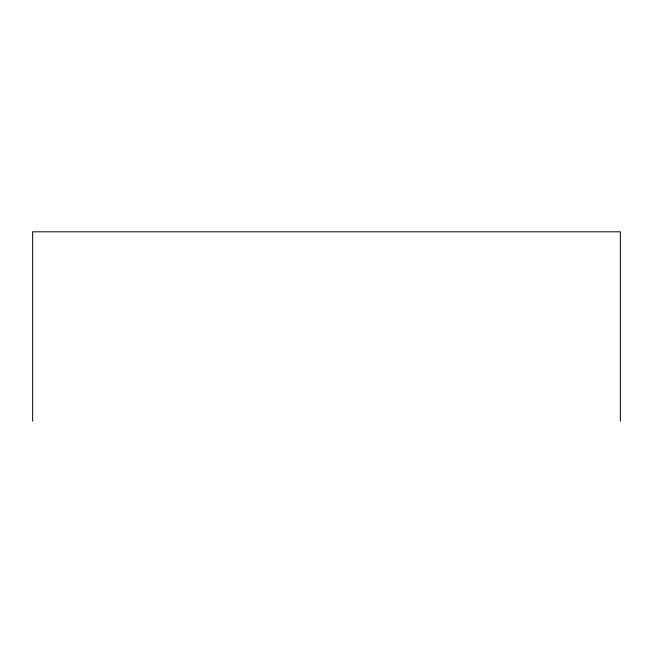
<?xml version="1.0" encoding="UTF-8"?>
<svg xmlns="http://www.w3.org/2000/svg" width="653" height="653" viewBox="0 0 653 653"><rect width="100%" height="100%" fill="white"/><g stroke="black" fill="none" stroke-linecap="round" stroke-linejoin="round"><path stroke-width="0.98" d="M620.35 421.193L620.35 231.807L32.65 231.807L32.65 421.193"/></g></svg>
